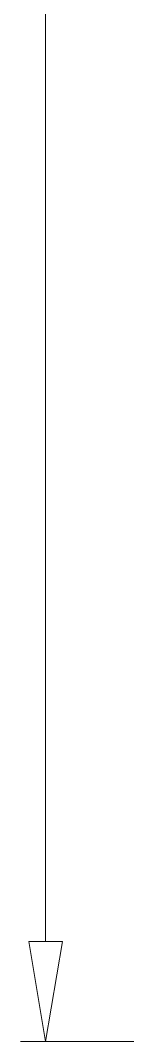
# Model space of a CAD drawing. Header units: millimetres. Extents: x 1204 to 1781, y 423 to 610.
# Drawn here: x 1324.88 to 1326.84, y 504.27 to 523.03 of the extents above; entities that cross this region are included whole.
import ezdxf

# ---------------------------------------------------------------- set-up
doc = ezdxf.new("R2010")
doc.units = ezdxf.units.MM
doc.layers.add('dim', color=82, linetype='Continuous', lineweight=9)
doc.styles.add('ROMAND', font='romand.shx', dxfattribs={"width": 0.75, "bigfont": 'gbcbig.shx'})
doc.dimstyles.new('YanXiu', dxfattribs={"dimtxt": 2.5, "dimasz": 2.2, "dimexe": 1, "dimexo": 0, "dimgap": 0.66, "dimtad": 0, "dimzin": 1, "dimdsep": 46, "dimtxsty": 'ROMAND', "dimblk": 'CLOSEDBLANK', "dimcen": 0, "dimclrd": 3, "dimclre": 3, "dimclrt": 7, "dimazin": 0, "dimtfac": 1, "dimtofl": 0, "dimtmove": 0, "dimatfit": 3, "dimldrblk": 'CLOSEDBLANK', "dimfxl": 1, "dimlwd": 5, "dimlwe": 5, "dimarcsym": 0})

# ---------------------------------------------------------------- blocks, each defined once
blk = doc.blocks.new('_ClosedBlank')
at = {"color": 0, "linetype": 'ByBlock', "lineweight": -2}
for p, q in [((-1, 0.167), (0, 0)), ((-1, 0.167), (-1, -0.167)), ((0, 0), (-1, -0.167))]:
    blk.add_line(p, q, dxfattribs=at)
blk = doc.blocks.new('*D17')
at = {"layer": 'Defpoints', "color": 0}
for p in [(1650.78, 589.268), (1636.924, 504.268), (1650.78, 504.268)]:
    blk.add_point(p, dxfattribs=at)
at = {"layer": 'dim', "color": 3, "lineweight": 5}
for p, q in [((1650.78, 589.268), (1636.464, 589.268)), ((1636.924, 587.428), (1636.924, 550.719)), ((1636.924, 506.108), (1636.924, 542.817)), ((1650.78, 504.268), (1636.464, 504.268))]:
    blk.add_line(p, q, dxfattribs=at)
at = {"layer": 'dim', "color": 3, "lineweight": 5, "xscale": 1.84, "yscale": 1.84, "zscale": 1.84}
for p, rotation in [((1636.924, 589.268), 90), ((1636.924, 504.268), 270)]:
    blk.add_blockref('_ClosedBlank', p, dxfattribs=dict(at, rotation=rotation))
at = {"layer": 'dim', "color": 7, "insert": (1636.924, 546.768), "char_height": 2.3, "attachment_point": 5, "rotation": 90, "style": 'ROMAND'}
blk.add_mtext('85.00', dxfattribs=at)
blk = doc.blocks.new('*u35')
at = {"layer": 'dim'}
dim = blk.add_linear_dim(base=(-32.555, -42.5), p1=(-18.699, 42.5), p2=(-18.699, -42.5), angle=90, dimstyle='YanXiu', override={"dimtxt": 2.3, "dimasz": 1.84, "dimexe": 0.45977, "dimgap": 0.45977}, dxfattribs=at)
dim.commit()
dim.dimension.update_dxf_attribs({"geometry": '*D17', "text_midpoint": (-32.555, 0), "insert": (-1669.479, -546.768)})

msp = doc.modelspace()

# ---------------------------------------------------------------- block references
msp.add_blockref('*u35', (1357.899, 546.768))

doc.saveas('drawing.dxf')
